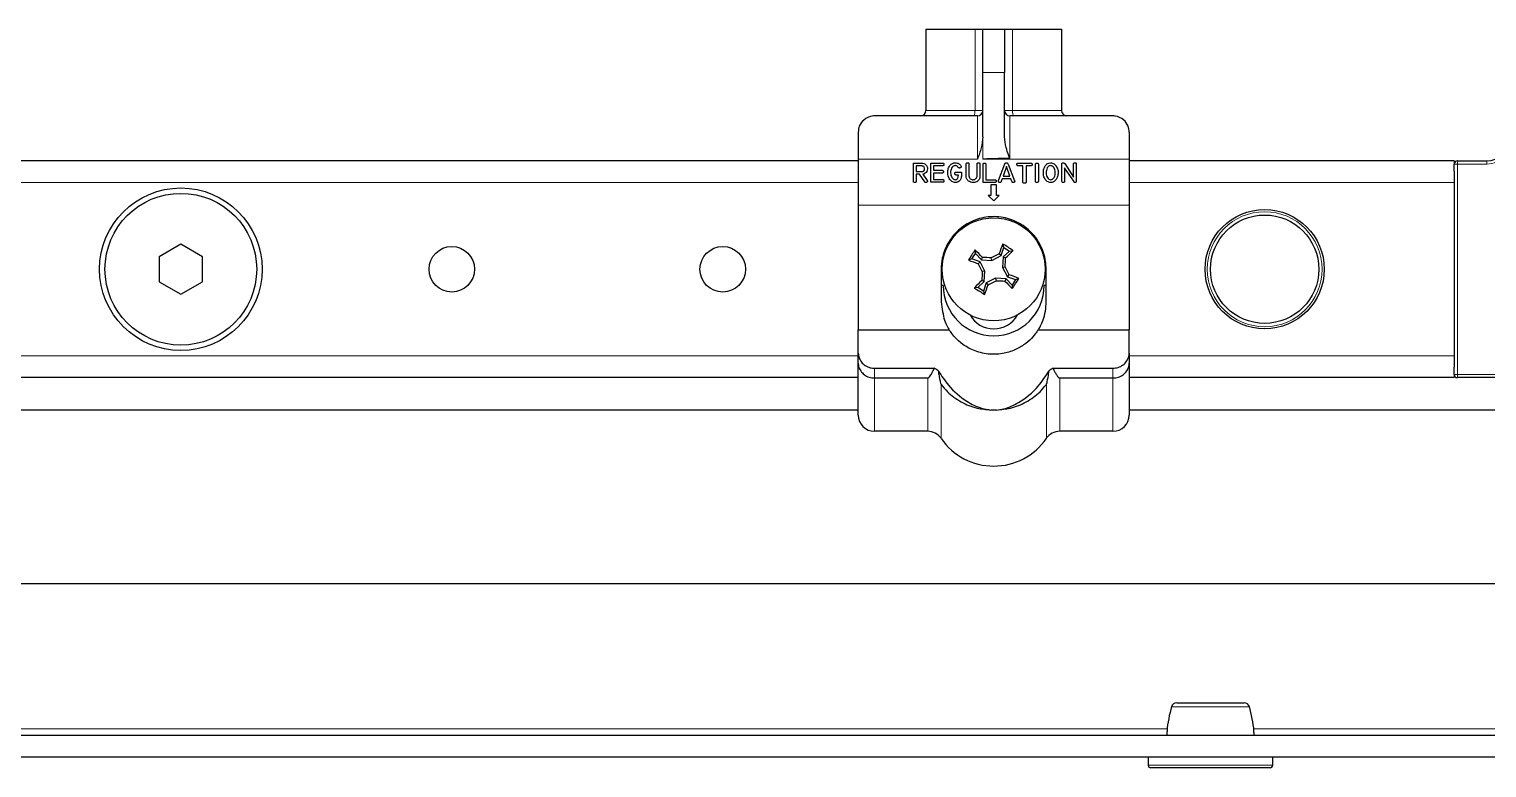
# Model space of a CAD drawing. Header units: millimetres. Extents: x -165 to 1228, y -811 to 1017.
# Drawn here: x 901.1 to 1035.6, y -689.4 to -621.2 of the extents above; entities that cross this region are included whole.
import ezdxf

# ---------------------------------------------------------------- set-up
doc = ezdxf.new("R2010")
doc.units = ezdxf.units.MM

msp = doc.modelspace()

# ---------------------------------------------------------------- linework, layer by layer
at = {"color": 7, "linetype": 'Continuous', "lineweight": 25}
for p, q in [((983.81, -621.21), (983.81, -628.71)), ((983.81, -621.21), (988.34, -621.21)), ((988.34, -621.21), (989.06, -621.21)), ((989.06, -621.21), (991.06, -621.21)), ((989.06, -625.21), (989.06, -621.21)), ((991.06, -621.21), (991.06, -625.21)), ((991.06, -621.21), (991.78, -621.21)), ((991.78, -621.21), (996.31, -621.21)), ((996.31, -621.21), (996.31, -628.71)), ((989.06, -631.15), (989.06, -625.21)), ((991.06, -631.15), (991.06, -625.21)), ((988.56, -629.21), (979.06, -629.21)), ((1001.06, -629.21), (991.56, -629.21)), ((977.56, -630.71), (977.56, -633.21)), ((1002.56, -630.71), (1002.56, -633.21)), ((977.56, -633.36), (797.56, -633.36)), ((977.56, -633.21), (977.56, -637.46)), ((1002.56, -633.21), (1002.56, -637.46)), ((1032.56, -633.36), (1002.56, -633.36)), ((1032.56, -633.36), (1032.56, -633.66)), ((1032.86, -633.36), (1035.56, -633.36)), ((982.65, -633.56), (983.41, -633.56)), ((982.65, -635.23), (982.65, -633.56)), ((983.41, -633.83), (982.92, -633.83)), ((982.92, -633.83), (982.92, -634.33)), ((982.92, -634.33), (983.51, -634.33)), ((983.21, -634.59), (982.92, -634.59)), ((982.92, -634.59), (982.92, -635.23)), ((983.7, -635.3), (983.21, -634.59)), ((983.51, -634.59), (983.92, -635.16)), ((984.26, -633.56), (985.32, -633.56)), ((984.26, -635.34), (984.26, -633.56)), ((985.32, -633.83), (984.52, -633.83)), ((984.52, -633.83), (984.52, -634.23)), ((984.52, -634.23), (985.27, -634.23)), ((985.27, -634.5), (984.52, -634.5)), ((984.52, -634.5), (984.52, -635.07)), ((986.8, -634.67), (986.59, -634.67)), ((986.6, -634.4), (987.09, -634.4)), ((987.09, -634.4), (987.09, -634.7)), ((987.52, -634.75), (987.52, -633.67)), ((987.78, -633.67), (987.78, -634.75)), ((988.53, -634.73), (988.53, -633.67)), ((988.79, -633.67), (988.79, -634.74)), ((989.08, -635.36), (989.08, -633.7)), ((989.34, -633.7), (989.34, -635.1)), ((990.5, -635.18), (991.08, -633.65)), ((991.24, -633.89), (990.93, -634.76)), ((990.93, -634.76), (991.56, -634.76)), ((991.56, -634.76), (991.24, -633.89)), ((991.4, -633.67), (991.99, -635.19)), ((992.33, -633.56), (993.45, -633.56)), ((992.75, -633.83), (992.33, -633.83)), ((992.75, -635.29), (992.75, -633.83)), ((993.45, -633.83), (993.06, -633.83)), ((993.06, -633.83), (993.06, -635.29)), ((993.92, -635.23), (993.92, -633.69)), ((994.18, -633.69), (994.18, -635.23)), ((996.34, -635.23), (996.34, -633.67)), ((997.44, -635.25), (996.6, -633.99)), ((996.6, -633.99), (996.6, -635.22)), ((996.61, -633.62), (997.42, -634.86)), ((997.42, -634.86), (997.42, -633.67)), ((997.68, -633.67), (997.68, -635.23)), ((1032.56, -634.31), (1032.56, -633.66)), ((1032.56, -634.31), (1032.56, -635.36)), ((985.32, -635.34), (984.26, -635.34)), ((984.52, -635.07), (985.32, -635.07)), ((990.14, -635.36), (989.08, -635.36)), ((989.34, -635.1), (990.14, -635.1)), ((990.31, -635.56), (989.81, -635.56)), ((989.81, -635.56), (989.81, -636.56)), ((990.31, -636.56), (990.31, -635.56)), ((990.84, -635.02), (990.75, -635.27)), ((991.65, -635.02), (990.84, -635.02)), ((991.74, -635.27), (991.65, -635.02)), ((1032.56, -635.36), (1032.56, -651.36)), ((977.56, -637.46), (977.56, -648.96)), ((989.56, -636.56), (990.06, -637.06)), ((989.81, -636.56), (989.56, -636.56)), ((990.06, -637.06), (990.56, -636.56)), ((990.56, -636.56), (990.31, -636.56)), ((1002.56, -637.46), (1002.56, -648.96)), ((915.06, -641.05), (913.06, -642.21)), ((917.06, -642.21), (915.06, -641.05)), ((990.75, -642.1), (991.01, -641.34)), ((991.01, -641.34), (990.91, -641.04)), ((991.01, -641.34), (991.52, -641.68)), ((913.06, -642.21), (913.06, -644.52)), ((917.06, -644.52), (917.06, -642.21)), ((988.05, -642.41), (987.74, -642.51)), ((988.05, -642.41), (988.38, -641.9)), ((988.8, -642.67), (988.05, -642.41)), ((988.38, -641.9), (988.35, -641.58)), ((988.38, -641.9), (988.92, -642.49)), ((988.8, -642.67), (988.64, -642.85)), ((989.24, -643.53), (988.8, -642.67)), ((988.92, -642.49), (989.02, -642.26)), ((988.92, -642.49), (989.89, -642.54)), ((989.89, -642.54), (989.84, -642.3)), ((989.89, -642.54), (990.75, -642.1)), ((990.75, -642.1), (990.57, -641.94)), ((990.93, -642.22), (990.88, -643.19)), ((991.52, -641.68), (990.93, -642.22)), ((990.93, -642.22), (991.16, -642.32)), ((991.52, -641.68), (991.84, -641.65)), ((985.21, -643.36), (985.21, -646.36)), ((989.24, -643.53), (989, -643.58)), ((989.19, -644.5), (989.24, -643.53)), ((990.23, -644.18), (989.37, -644.62)), ((990.23, -644.18), (990.28, -644.42)), ((991.2, -644.23), (990.23, -644.18)), ((990.88, -643.19), (991.12, -643.14)), ((990.88, -643.19), (991.32, -644.05)), ((991.2, -644.23), (991.1, -644.46)), ((991.75, -644.82), (991.2, -644.23)), ((991.32, -644.05), (991.48, -643.87)), ((991.32, -644.05), (992.08, -644.31)), ((992.08, -644.31), (992.38, -644.21)), ((994.91, -646.36), (994.91, -643.36)), ((913.06, -644.52), (915.06, -645.67)), ((915.06, -645.67), (917.06, -644.52)), ((985.41, -644.86), (985.21, -644.86)), ((988.6, -645.05), (988.28, -645.07)), ((988.6, -645.05), (989.19, -644.5)), ((989.11, -645.38), (988.6, -645.05)), ((989.19, -644.5), (988.97, -644.4)), ((989.37, -644.62), (989.11, -645.38)), ((989.11, -645.38), (989.22, -645.68)), ((989.37, -644.62), (989.55, -644.78)), ((992.08, -644.31), (991.75, -644.82)), ((991.75, -644.82), (991.77, -645.14)), ((994.91, -644.86), (994.71, -644.86)), ((977.56, -651.11), (977.56, -648.96)), ((977.56, -648.96), (985.97, -648.96)), ((994.15, -648.96), (1002.56, -648.96)), ((1002.56, -651.11), (1002.56, -648.96)), ((977.56, -652.02), (977.56, -651.11)), ((977.56, -656.81), (977.56, -652.02)), ((1002.56, -651.11), (1002.56, -652.02)), ((1002.56, -652.02), (1002.56, -656.81)), ((1032.56, -651.36), (1032.56, -652.41)), ((977.56, -653.36), (797.56, -653.36)), ((979.06, -652.5), (984.58, -652.5)), ((979.06, -653.39), (983.97, -653.39)), ((995.54, -652.5), (1001.06, -652.5)), ((996.15, -653.39), (1001.06, -653.39)), ((1032.56, -653.36), (1002.56, -653.36)), ((1032.56, -653.06), (1032.56, -652.41)), ((1032.56, -653.06), (1032.56, -653.36)), ((1057.26, -653.36), (1032.86, -653.36)), ((977.56, -656.36), (771.06, -656.36)), ((1059.06, -656.36), (1002.56, -656.36)), ((983.97, -658.31), (979.06, -658.31)), ((1001.06, -658.31), (996.15, -658.31)), ((771.06, -672.36), (1059.06, -672.36)), ((720.36, -686.36), (1109.76, -686.36)), ((720.36, -688.36), (1109.76, -688.36)), ((1004.31, -688.36), (1004.31, -689.11)), ((1015.81, -689.11), (1015.81, -688.36)), ((1015.56, -689.36), (1004.56, -689.36))]:
    msp.add_line(p, q, dxfattribs=at)
at = {"color": 8, "linetype": 'Continuous', "lineweight": 18}
for p, q in [((988.34, -628.71), (988.34, -621.21)), ((991.78, -621.21), (991.78, -628.71)), ((991.06, -625.21), (989.06, -625.21)), ((983.81, -628.71), (988.34, -628.71)), ((988.34, -628.71), (989.06, -628.71)), ((988.56, -633.21), (988.56, -629.21)), ((991.06, -628.71), (991.78, -628.71)), ((991.56, -629.21), (991.56, -633.14)), ((991.78, -628.71), (996.31, -628.71)), ((989.06, -633.21), (989.06, -631.15)), ((988.56, -633.21), (977.56, -633.21)), ((1002.56, -633.21), (989.06, -633.21)), ((1032.86, -633.66), (1032.86, -633.36)), ((1035.56, -633.36), (1035.56, -633.66)), ((1032.56, -633.66), (1032.86, -633.66)), ((1035.56, -633.66), (1032.86, -633.66)), ((1032.86, -633.66), (1032.86, -653.06)), ((977.56, -635.36), (797.56, -635.36)), ((1032.56, -635.36), (1002.56, -635.36)), ((1002.56, -637.46), (977.56, -637.46)), ((977.56, -651.36), (797.56, -651.36)), ((1032.56, -651.36), (1002.56, -651.36)), ((979.06, -652.5), (979.06, -653.39)), ((979.06, -653.39), (979.06, -658.31)), ((983.97, -658.31), (983.97, -653.39)), ((996.15, -653.39), (996.15, -658.31)), ((1001.06, -653.39), (1001.06, -652.5)), ((1001.06, -658.31), (1001.06, -653.39)), ((1032.56, -653.06), (1032.86, -653.06)), ((1032.86, -653.06), (1057.26, -653.06)), ((1032.86, -653.36), (1032.86, -653.06)), ((985.21, -653.99), (985.21, -658.96)), ((994.92, -658.96), (994.92, -653.99)), ((1006.09, -685.76), (824.03, -685.76)), ((1109.46, -685.76), (1014.03, -685.76)), ((1004.31, -689.11), (1015.81, -689.11))]:
    msp.add_line(p, q, dxfattribs=at)
at = {"color": 8, "linetype": 'Continuous', "lineweight": 18, "flags": 128}
for points in [[(988.34, -628.71), (988.33, -628.81), (988.33, -628.9), (988.31, -628.99), (988.3, -629.06), (988.28, -629.13), (988.25, -629.17), (988.23, -629.2), (988.2, -629.21)], [(991.92, -629.21), (991.9, -629.2), (991.87, -629.17), (991.85, -629.13), (991.83, -629.06), (991.81, -628.99), (991.8, -628.9), (991.79, -628.81), (991.78, -628.71)]]:
    msp.add_lwpolyline(points, dxfattribs=at)
at = {"color": 7, "linetype": 'Continuous', "lineweight": 25}
for centre, radius in [((915.06, -643.36), 7.5), ((915.06, -643.36), 7), ((990.06, -643.36), 4.75), ((1015.06, -643.36), 5.5), ((1015.06, -643.36), 5), ((940.06, -643.36), 2.1), ((965.06, -643.36), 2.1)]:
    msp.add_circle(centre, radius, dxfattribs=at)
at = {"color": 8, "linetype": 'Continuous', "lineweight": 18}
msp.add_circle((1015.06, -643.36), 5.3, dxfattribs=at)
at = {"color": 7, "linetype": 'Continuous', "lineweight": 25}
for centre, radius, start, end in [((983.31, -628.71), 0.5, 270, 0), ((988.56, -628.71), 0.5, 270, 0), ((991.56, -628.71), 0.5, 180, 270), ((996.81, -628.71), 0.5, 180, 270), ((1035.56, -631.36), 2, 270, 0), ((1032.86, -633.66), 0.3, 90, 180), ((1055.37, -665.77), 69.05, 159.0058, 159.8057), ((950.51, -704.08), 74.88, 56.4919, 57.3486), ((1050.78, -682.91), 74.88, 146.4919, 147.3486), ((1012.47, -578.05), 69.05, 249.0058, 249.8057), ((939.38, -690.26), 69.05, 44.0348, 44.8347), ((1056.54, -609.6), 75.61, 206.0937, 206.7115), ((986.05, -717.82), 75.61, 87.129, 87.7468), ((1023.82, -709.84), 75.61, 116.0937, 116.7115), ((915.6, -639.35), 75.61, 357.129, 357.7468), ((943.16, -592.68), 69.05, 314.0348, 314.8347), ((1064.52, -647.37), 75.61, 177.129, 177.7468), ((923.58, -677.12), 75.61, 26.0937, 26.7115), ((967.65, -708.67), 69.05, 69.0058, 69.8057), ((929.34, -603.81), 74.88, 326.4919, 327.3486), ((990.06, -644.86), 4.65, 180, 0), ((1036.96, -694.04), 69.05, 134.0348, 134.8347), ((1029.61, -582.64), 74.88, 236.4919, 237.3486), ((924.75, -620.95), 69.05, 339.0058, 339.8057), ((956.3, -576.88), 75.61, 296.0937, 296.7115), ((994.07, -568.9), 75.61, 267.129, 267.7468), ((1040.74, -596.46), 69.05, 224.0348, 224.8347), ((990.06, -646.36), 2.5, 209.1764, 330.8236), ((1032.86, -653.06), 0.3, 180, 270), ((979.06, -656.81), 1.5, 180, 270), ((1001.06, -656.81), 1.5, 270, 0), ((983.97, -659.81), 1.5, 34.5604, 90), ((990.06, -655.62), 5.9, 214.5604, 325.4396), ((996.15, -659.81), 1.5, 90, 145.4396), ((1006.95, -683.86), 0.5, 89.9982, 165.4001), ((1013.17, -683.86), 0.5, 15.316, 90.0228), ((1004.56, -689.11), 0.25, 180, 270), ((1015.56, -689.11), 0.25, 270, 0)]:
    msp.add_arc(centre, radius, start, end, dxfattribs=at)
at = {"color": 8, "linetype": 'Continuous', "lineweight": 18}
msp.add_arc((1035.56, -631.36), 2.3, 270, 0, dxfattribs=at)
at = {"color": 7, "linetype": 'Continuous', "lineweight": 25}
msp.add_ellipse((16418.24, -633.21), major_axis=(15429.18, 0), ratio=0.000259, start_param=3.123591, end_param=3.141593, dxfattribs=at)
for points, knots in [([(979.06, -629.21), (979.06, -629.21), (978.99, -629.21), (978.64, -629.24), (978.11, -629.47), (977.64, -630.05), (977.58, -630.52), (977.56, -630.71)], [0, 0, 0, 0, 0.003231, 0.101221, 0.514725, 0.80586, 1, 1, 1, 1]), ([(1002.56, -630.71), (1002.54, -630.52), (1002.48, -630.05), (1002.01, -629.47), (1001.48, -629.24), (1001.13, -629.21), (1001.06, -629.21), (1001.06, -629.21)], [0, 0, 0, 0, 0.19414, 0.485275, 0.898779, 0.996769, 1, 1, 1, 1]), ([(989.06, -631.15), (989.02, -631.49), (988.94, -632.19), (988.69, -632.86), (988.56, -633.21), (988.56, -633.21)], [0, 0, 0, 0, 0.475461, 0.994056, 1, 1, 1, 1]), ([(991.56, -633.14), (991.56, -633.14), (991.56, -633.14), (991.55, -633.13), (991.54, -633.12), (991.5, -633.03), (991.38, -632.7), (991.16, -632.07), (991.1, -631.47), (991.06, -631.15)], [0, 0, 0, 0, 0.00167, 0.003889, 0.009531, 0.034361, 0.132751, 0.526214, 1, 1, 1, 1]), ([(983.41, -633.56), (983.49, -633.57), (983.62, -633.58), (983.73, -633.66), (983.78, -633.7)], [0, 0, 0, 0, 0.559747, 1, 1, 1, 1]), ([(983.6, -633.89), (983.57, -633.87), (983.51, -633.83), (983.44, -633.83), (983.41, -633.83)], [0, 0, 0, 0, 0.559136, 1, 1, 1, 1]), ([(983.51, -634.33), (983.53, -634.33), (983.57, -634.32), (983.6, -634.29), (983.61, -634.28)], [0, 0, 0, 0, 0.558174, 1, 1, 1, 1]), ([(983.75, -634.5), (983.71, -634.53), (983.64, -634.58), (983.55, -634.59), (983.51, -634.59)], [0, 0, 0, 0, 0.56031, 1, 1, 1, 1]), ([(983.68, -634.09), (983.68, -634.05), (983.67, -633.97), (983.63, -633.92), (983.6, -633.89)], [0, 0, 0, 0, 0.559692, 1, 1, 1, 1]), ([(983.61, -634.28), (983.62, -634.27), (983.65, -634.24), (983.68, -634.17), (983.68, -634.12), (983.68, -634.09)], [0, 0, 0, 0, 0.279917, 0.56006, 1, 1, 1, 1]), ([(983.95, -634.09), (983.94, -634.18), (983.92, -634.34), (983.8, -634.45), (983.75, -634.5)], [0, 0, 0, 0, 0.5594568, 1, 1, 1, 1]), ([(983.78, -633.7), (983.84, -633.76), (983.93, -633.88), (983.94, -634.02), (983.95, -634.09)], [0, 0, 0, 0, 0.558947, 1, 1, 1, 1]), ([(985.27, -634.23), (985.29, -634.23), (985.34, -634.24), (985.39, -634.26), (985.42, -634.31), (985.42, -634.35), (985.42, -634.37)], [0, 0, 0, 0, 0.280945, 0.559897, 0.779525, 1, 1, 1, 1]), ([(985.42, -634.37), (985.42, -634.39), (985.42, -634.43), (985.36, -634.49), (985.31, -634.5), (985.27, -634.5)], [0, 0, 0, 0, 0.281099, 0.559768, 1, 1, 1, 1]), ([(985.32, -633.56), (985.34, -633.56), (985.39, -633.57), (985.44, -633.59), (985.47, -633.64), (985.47, -633.68), (985.48, -633.69)], [0, 0, 0, 0, 0.2808719, 0.5597012, 0.7793822, 1, 1, 1, 1]), ([(985.48, -633.69), (985.47, -633.72), (985.47, -633.76), (985.41, -633.82), (985.36, -633.82), (985.32, -633.83)], [0, 0, 0, 0, 0.2810527, 0.5596626, 1, 1, 1, 1]), ([(985.82, -634.46), (985.82, -634.33), (985.84, -634.09), (985.96, -633.88), (986.02, -633.79)], [0, 0, 0, 0, 0.56034, 1, 1, 1, 1]), ([(986.01, -635.07), (985.95, -634.96), (985.84, -634.78), (985.82, -634.56), (985.82, -634.46)], [0, 0, 0, 0, 0.559347, 1, 1, 1, 1]), ([(986.02, -633.79), (986.09, -633.71), (986.23, -633.57), (986.42, -633.55), (986.51, -633.54)], [0, 0, 0, 0, 0.559217, 1, 1, 1, 1]), ([(986.5, -633.8), (986.46, -633.81), (986.39, -633.81), (986.26, -633.89), (986.11, -634.1), (986.09, -634.32), (986.08, -634.46)], [0, 0, 0, 0, 0.1253317, 0.2506948, 0.5007376, 1, 1, 1, 1]), ([(986.08, -634.46), (986.09, -634.55), (986.1, -634.7), (986.17, -634.83), (986.2, -634.89)], [0, 0, 0, 0, 0.55998, 1, 1, 1, 1]), ([(986.47, -634.53), (986.47, -634.51), (986.47, -634.47), (986.5, -634.42), (986.55, -634.4), (986.58, -634.4), (986.6, -634.4)], [0, 0, 0, 0, 0.280637, 0.55889, 0.779144, 1, 1, 1, 1]), ([(986.59, -634.67), (986.57, -634.66), (986.53, -634.66), (986.49, -634.63), (986.47, -634.58), (986.47, -634.55), (986.47, -634.53)], [0, 0, 0, 0, 0.280664, 0.558735, 0.779002, 1, 1, 1, 1]), ([(986.69, -633.85), (986.65, -633.83), (986.59, -633.8), (986.53, -633.8), (986.5, -633.8)], [0, 0, 0, 0, 0.5586335, 1, 1, 1, 1]), ([(986.51, -633.54), (986.57, -633.54), (986.7, -633.54), (986.81, -633.6), (986.85, -633.63)], [0, 0, 0, 0, 0.5605138, 1, 1, 1, 1]), ([(986.79, -633.96), (986.77, -633.94), (986.74, -633.9), (986.7, -633.86), (986.69, -633.85)], [0, 0, 0, 0, 0.560467, 1, 1, 1, 1]), ([(986.76, -634.93), (986.78, -634.88), (986.8, -634.79), (986.8, -634.7), (986.8, -634.67)], [0, 0, 0, 0, 0.559597, 1, 1, 1, 1]), ([(986.9, -634.03), (986.87, -634.02), (986.83, -634.01), (986.8, -633.98), (986.79, -633.96)], [0, 0, 0, 0, 0.558039, 1, 1, 1, 1]), ([(986.85, -633.63), (986.89, -633.66), (986.96, -633.71), (987, -633.79), (987.02, -633.82)], [0, 0, 0, 0, 0.559542, 1, 1, 1, 1]), ([(987.09, -634.7), (987.08, -634.81), (987.07, -635.02), (986.94, -635.17), (986.88, -635.24)], [0, 0, 0, 0, 0.560493, 1, 1, 1, 1]), ([(987.05, -633.9), (987.05, -633.92), (987.04, -633.96), (987, -634), (986.95, -634.02), (986.92, -634.02), (986.9, -634.03)], [0, 0, 0, 0, 0.277709, 0.558209, 0.77892, 1, 1, 1, 1]), ([(987.02, -633.82), (987.03, -633.83), (987.05, -633.86), (987.05, -633.89), (987.05, -633.9)], [0, 0, 0, 0, 0.560691, 1, 1, 1, 1]), ([(987.52, -633.67), (987.52, -633.65), (987.52, -633.62), (987.55, -633.57), (987.59, -633.54), (987.62, -633.54), (987.64, -633.54)], [0, 0, 0, 0, 0.280849, 0.55949, 0.779158, 1, 1, 1, 1]), ([(987.74, -635.22), (987.66, -635.15), (987.54, -635.02), (987.53, -634.83), (987.52, -634.75)], [0, 0, 0, 0, 0.558332, 1, 1, 1, 1]), ([(987.64, -633.54), (987.66, -633.54), (987.7, -633.54), (987.76, -633.57), (987.78, -633.62), (987.78, -633.66), (987.78, -633.67)], [0, 0, 0, 0, 0.28091, 0.559174, 0.779166, 1, 1, 1, 1]), ([(987.78, -634.75), (987.79, -634.81), (987.8, -634.91), (987.87, -634.99), (987.9, -635.02)], [0, 0, 0, 0, 0.560313, 1, 1, 1, 1]), ([(988.16, -635.1), (988.21, -635.09), (988.32, -635.08), (988.46, -634.99), (988.52, -634.86), (988.52, -634.78), (988.53, -634.73)], [0, 0, 0, 0, 0.280935, 0.559487, 0.779245, 1, 1, 1, 1]), ([(988.79, -634.74), (988.78, -634.83), (988.77, -635.01), (988.61, -635.23), (988.39, -635.33), (988.25, -635.35), (988.18, -635.36)], [0, 0, 0, 0, 0.280416, 0.558636, 0.778958, 1, 1, 1, 1]), ([(988.53, -633.67), (988.53, -633.65), (988.53, -633.61), (988.56, -633.56), (988.6, -633.54), (988.63, -633.54), (988.65, -633.54)], [0, 0, 0, 0, 0.2809, 0.559498, 0.779148, 1, 1, 1, 1]), ([(988.65, -633.54), (988.67, -633.54), (988.71, -633.54), (988.76, -633.57), (988.79, -633.62), (988.79, -633.66), (988.79, -633.67)], [0, 0, 0, 0, 0.2808885, 0.5590229, 0.7791551, 1, 1, 1, 1]), ([(989.08, -633.7), (989.08, -633.68), (989.08, -633.64), (989.11, -633.59), (989.15, -633.56), (989.18, -633.56), (989.2, -633.56)], [0, 0, 0, 0, 0.280912, 0.559405, 0.779108, 1, 1, 1, 1]), ([(989.2, -633.56), (989.22, -633.56), (989.26, -633.57), (989.31, -633.6), (989.34, -633.65), (989.34, -633.68), (989.34, -633.7)], [0, 0, 0, 0, 0.2808126, 0.5590988, 0.7791702, 1, 1, 1, 1]), ([(991.08, -633.65), (991.08, -633.63), (991.1, -633.6), (991.14, -633.55), (991.19, -633.54), (991.22, -633.54)], [0, 0, 0, 0, 0.281465, 0.561772, 1, 1, 1, 1]), ([(991.22, -633.54), (991.24, -633.54), (991.29, -633.54), (991.36, -633.58), (991.38, -633.64), (991.4, -633.67)], [0, 0, 0, 0, 0.281226, 0.561522, 1, 1, 1, 1]), ([(992.19, -633.69), (992.2, -633.67), (992.2, -633.63), (992.23, -633.58), (992.28, -633.56), (992.31, -633.56), (992.33, -633.56)], [0, 0, 0, 0, 0.2807125, 0.5587014, 0.7790455, 1, 1, 1, 1]), ([(992.33, -633.83), (992.31, -633.83), (992.27, -633.82), (992.22, -633.79), (992.2, -633.74), (992.19, -633.71), (992.19, -633.69)], [0, 0, 0, 0, 0.28076, 0.558821, 0.778915, 1, 1, 1, 1]), ([(993.45, -633.56), (993.47, -633.56), (993.51, -633.57), (993.57, -633.59), (993.6, -633.64), (993.61, -633.68), (993.61, -633.69)], [0, 0, 0, 0, 0.280951, 0.559967, 0.779431, 1, 1, 1, 1]), ([(993.61, -633.69), (993.61, -633.72), (993.6, -633.76), (993.54, -633.82), (993.49, -633.82), (993.45, -633.83)], [0, 0, 0, 0, 0.281019, 0.559679, 1, 1, 1, 1]), ([(993.92, -633.69), (993.92, -633.67), (993.92, -633.64), (993.95, -633.59), (994, -633.56), (994.03, -633.56), (994.04, -633.56)], [0, 0, 0, 0, 0.280828, 0.559417, 0.779393, 1, 1, 1, 1]), ([(994.04, -633.56), (994.06, -633.56), (994.1, -633.57), (994.16, -633.6), (994.18, -633.64), (994.18, -633.68), (994.18, -633.69)], [0, 0, 0, 0, 0.280765, 0.559178, 0.779175, 1, 1, 1, 1]), ([(994.64, -634.46), (994.65, -634.33), (994.66, -634.11), (994.76, -633.92), (994.81, -633.83)], [0, 0, 0, 0, 0.559914, 1, 1, 1, 1]), ([(994.82, -635.08), (994.76, -634.97), (994.65, -634.78), (994.64, -634.56), (994.64, -634.46)], [0, 0, 0, 0, 0.559149, 1, 1, 1, 1]), ([(994.81, -633.83), (994.88, -633.74), (995, -633.58), (995.2, -633.55), (995.29, -633.54)], [0, 0, 0, 0, 0.560137, 1, 1, 1, 1]), ([(995, -634.01), (994.97, -634.09), (994.91, -634.23), (994.9, -634.39), (994.9, -634.46)], [0, 0, 0, 0, 0.559075, 1, 1, 1, 1]), ([(994.9, -634.46), (994.91, -634.55), (994.91, -634.7), (994.98, -634.84), (995.01, -634.9)], [0, 0, 0, 0, 0.560273, 1, 1, 1, 1]), ([(995.29, -633.8), (995.25, -633.81), (995.18, -633.81), (995.08, -633.88), (995.03, -633.96), (995, -634.01)], [0, 0, 0, 0, 0.279832, 0.559843, 1, 1, 1, 1]), ([(995.29, -633.54), (995.35, -633.54), (995.47, -633.55), (995.66, -633.64), (995.76, -633.76), (995.82, -633.83)], [0, 0, 0, 0, 0.280496, 0.560765, 1, 1, 1, 1]), ([(995.63, -634.01), (995.58, -633.94), (995.49, -633.83), (995.35, -633.81), (995.29, -633.8)], [0, 0, 0, 0, 0.5595959, 1, 1, 1, 1]), ([(995.74, -634.46), (995.74, -634.37), (995.73, -634.21), (995.66, -634.07), (995.63, -634.01)], [0, 0, 0, 0, 0.560046, 1, 1, 1, 1]), ([(995.64, -634.9), (995.67, -634.82), (995.74, -634.68), (995.74, -634.53), (995.74, -634.46)], [0, 0, 0, 0, 0.559133, 1, 1, 1, 1]), ([(995.82, -633.83), (995.88, -633.94), (995.99, -634.14), (996, -634.36), (996.01, -634.46)], [0, 0, 0, 0, 0.559312, 1, 1, 1, 1]), ([(996.01, -634.46), (996, -634.58), (995.98, -634.8), (995.88, -634.99), (995.83, -635.08)], [0, 0, 0, 0, 0.559865, 1, 1, 1, 1]), ([(996.34, -633.67), (996.34, -633.65), (996.34, -633.61), (996.37, -633.56), (996.42, -633.54), (996.44, -633.54), (996.46, -633.54)], [0, 0, 0, 0, 0.280941, 0.559114, 0.779089, 1, 1, 1, 1]), ([(996.46, -633.54), (996.48, -633.54), (996.51, -633.54), (996.57, -633.57), (996.6, -633.6), (996.61, -633.62)], [0, 0, 0, 0, 0.280638, 0.560877, 1, 1, 1, 1]), ([(997.42, -633.67), (997.42, -633.65), (997.42, -633.62), (997.45, -633.57), (997.49, -633.54), (997.52, -633.54), (997.54, -633.54)], [0, 0, 0, 0, 0.280888, 0.559482, 0.77927, 1, 1, 1, 1]), ([(997.54, -633.54), (997.56, -633.54), (997.6, -633.54), (997.66, -633.57), (997.68, -633.62), (997.68, -633.66), (997.68, -633.67)], [0, 0, 0, 0, 0.280836, 0.55925, 0.779182, 1, 1, 1, 1]), ([(982.77, -635.36), (982.75, -635.36), (982.72, -635.36), (982.67, -635.32), (982.66, -635.27), (982.65, -635.24), (982.65, -635.23)], [0, 0, 0, 0, 0.280437, 0.558281, 0.778899, 1, 1, 1, 1]), ([(982.92, -635.23), (982.92, -635.25), (982.91, -635.29), (982.88, -635.34), (982.82, -635.36), (982.79, -635.36), (982.77, -635.36)], [0, 0, 0, 0, 0.2804979, 0.5583245, 0.7788676, 1, 1, 1, 1]), ([(983.8, -635.36), (983.79, -635.36), (983.76, -635.36), (983.73, -635.34), (983.71, -635.32), (983.7, -635.3)], [0, 0, 0, 0, 0.28022, 0.561305, 1, 1, 1, 1]), ([(983.95, -635.23), (983.94, -635.25), (983.94, -635.29), (983.89, -635.33), (983.85, -635.36), (983.81, -635.36), (983.8, -635.36)], [0, 0, 0, 0, 0.278138, 0.558544, 0.779161, 1, 1, 1, 1]), ([(983.92, -635.16), (983.93, -635.17), (983.94, -635.19), (983.95, -635.22), (983.95, -635.23)], [0, 0, 0, 0, 0.561079, 1, 1, 1, 1]), ([(985.32, -635.07), (985.34, -635.07), (985.39, -635.08), (985.44, -635.1), (985.47, -635.15), (985.47, -635.19), (985.48, -635.2)], [0, 0, 0, 0, 0.280912, 0.559714, 0.779499, 1, 1, 1, 1]), ([(985.48, -635.2), (985.47, -635.23), (985.47, -635.27), (985.41, -635.33), (985.36, -635.33), (985.32, -635.34)], [0, 0, 0, 0, 0.281214, 0.559901, 1, 1, 1, 1]), ([(986.54, -635.36), (986.48, -635.36), (986.36, -635.35), (986.17, -635.26), (986.07, -635.14), (986.01, -635.07)], [0, 0, 0, 0, 0.280314, 0.560507, 1, 1, 1, 1]), ([(986.2, -634.89), (986.25, -634.95), (986.33, -635.06), (986.47, -635.09), (986.53, -635.1)], [0, 0, 0, 0, 0.5608576, 1, 1, 1, 1]), ([(986.53, -635.1), (986.56, -635.09), (986.61, -635.09), (986.71, -635.04), (986.74, -634.97), (986.76, -634.93)], [0, 0, 0, 0, 0.281265, 0.561609, 1, 1, 1, 1]), ([(986.88, -635.24), (986.82, -635.28), (986.72, -635.35), (986.59, -635.36), (986.54, -635.36)], [0, 0, 0, 0, 0.5589984, 1, 1, 1, 1]), ([(988.18, -635.36), (988.09, -635.36), (987.93, -635.35), (987.79, -635.26), (987.74, -635.22)], [0, 0, 0, 0, 0.5592502, 1, 1, 1, 1]), ([(987.9, -635.02), (987.95, -635.05), (988.02, -635.1), (988.12, -635.1), (988.16, -635.1)], [0, 0, 0, 0, 0.559441, 1, 1, 1, 1]), ([(990.14, -635.1), (990.16, -635.1), (990.2, -635.1), (990.26, -635.13), (990.29, -635.18), (990.29, -635.21), (990.29, -635.23)], [0, 0, 0, 0, 0.280855, 0.559718, 0.779518, 1, 1, 1, 1]), ([(990.29, -635.23), (990.29, -635.25), (990.29, -635.29), (990.23, -635.35), (990.18, -635.36), (990.14, -635.36)], [0, 0, 0, 0, 0.2812663, 0.5600784, 1, 1, 1, 1]), ([(990.49, -635.24), (990.49, -635.23), (990.49, -635.21), (990.5, -635.19), (990.5, -635.18)], [0, 0, 0, 0, 0.559504, 1, 1, 1, 1]), ([(990.62, -635.36), (990.6, -635.36), (990.56, -635.35), (990.52, -635.32), (990.5, -635.28), (990.49, -635.25), (990.49, -635.24)], [0, 0, 0, 0, 0.279579, 0.559194, 0.779582, 1, 1, 1, 1]), ([(990.75, -635.27), (990.74, -635.29), (990.73, -635.32), (990.68, -635.35), (990.64, -635.36), (990.62, -635.36)], [0, 0, 0, 0, 0.2807697, 0.5608069, 1, 1, 1, 1]), ([(991.86, -635.36), (991.84, -635.36), (991.81, -635.36), (991.77, -635.32), (991.75, -635.29), (991.74, -635.27)], [0, 0, 0, 0, 0.280695, 0.560335, 1, 1, 1, 1]), ([(992, -635.24), (992, -635.26), (991.99, -635.3), (991.95, -635.33), (991.9, -635.36), (991.87, -635.36), (991.86, -635.36)], [0, 0, 0, 0, 0.278517, 0.558613, 0.779333, 1, 1, 1, 1]), ([(991.99, -635.19), (991.99, -635.19), (992, -635.21), (992, -635.23), (992, -635.24)], [0, 0, 0, 0, 0.5600811, 1, 1, 1, 1]), ([(992.89, -635.43), (992.87, -635.43), (992.83, -635.43), (992.77, -635.4), (992.75, -635.34), (992.75, -635.31), (992.75, -635.29)], [0, 0, 0, 0, 0.280822, 0.559059, 0.779094, 1, 1, 1, 1]), ([(993.06, -635.29), (993.06, -635.32), (993.05, -635.36), (992.99, -635.43), (992.93, -635.43), (992.89, -635.43)], [0, 0, 0, 0, 0.280801, 0.559621, 1, 1, 1, 1]), ([(994.04, -635.36), (994.02, -635.36), (993.98, -635.36), (993.94, -635.32), (993.92, -635.27), (993.92, -635.24), (993.92, -635.23)], [0, 0, 0, 0, 0.2804367, 0.5582807, 0.7788987, 1, 1, 1, 1]), ([(994.18, -635.23), (994.18, -635.25), (994.18, -635.29), (994.14, -635.34), (994.09, -635.36), (994.06, -635.36), (994.04, -635.36)], [0, 0, 0, 0, 0.280518, 0.5583, 0.778735, 1, 1, 1, 1]), ([(995.32, -635.36), (995.26, -635.36), (995.15, -635.35), (994.97, -635.26), (994.88, -635.15), (994.82, -635.08)], [0, 0, 0, 0, 0.280367, 0.560574, 1, 1, 1, 1]), ([(995.01, -634.9), (995.05, -634.96), (995.13, -635.07), (995.26, -635.09), (995.32, -635.1)], [0, 0, 0, 0, 0.560567, 1, 1, 1, 1]), ([(995.32, -635.1), (995.35, -635.09), (995.43, -635.09), (995.55, -635.03), (995.6, -634.95), (995.64, -634.9)], [0, 0, 0, 0, 0.2804348, 0.5606046, 1, 1, 1, 1]), ([(995.83, -635.08), (995.75, -635.17), (995.61, -635.33), (995.41, -635.35), (995.32, -635.36)], [0, 0, 0, 0, 0.559137, 1, 1, 1, 1]), ([(996.46, -635.36), (996.44, -635.36), (996.4, -635.36), (996.35, -635.31), (996.34, -635.26), (996.34, -635.23)], [0, 0, 0, 0, 0.281503, 0.560294, 1, 1, 1, 1]), ([(996.6, -635.22), (996.6, -635.24), (996.6, -635.29), (996.56, -635.34), (996.51, -635.36), (996.48, -635.36), (996.46, -635.36)], [0, 0, 0, 0, 0.2805689, 0.5584768, 0.7788696, 1, 1, 1, 1]), ([(997.56, -635.36), (997.55, -635.36), (997.51, -635.35), (997.47, -635.31), (997.45, -635.27), (997.44, -635.25)], [0, 0, 0, 0, 0.278585, 0.558866, 1, 1, 1, 1]), ([(997.68, -635.23), (997.68, -635.25), (997.68, -635.29), (997.65, -635.33), (997.61, -635.36), (997.58, -635.36), (997.56, -635.36)], [0, 0, 0, 0, 0.280953, 0.559391, 0.779073, 1, 1, 1, 1]), ([(994.91, -643.36), (994.87, -642.86), (994.78, -641.85), (994, -640.38), (992.82, -639.27), (991.35, -638.59), (989.73, -638.43), (988.14, -638.81), (986.75, -639.69), (985.77, -640.94), (985.28, -642.23), (985.23, -643.02), (985.21, -643.36)], [0, 0, 0, 0, 0.108524, 0.217459, 0.318088, 0.417791, 0.519828, 0.622975, 0.725929, 0.827131, 0.926323, 1, 1, 1, 1]), ([(985.21, -646.36), (985.3, -646.98), (985.47, -648.26), (985.93, -648.9), (985.96, -648.95), (985.97, -648.96)], [0, 0, 0, 0, 0.417668, 0.852903, 1, 1, 1, 1]), ([(994.15, -648.96), (994.21, -648.88), (994.32, -648.72), (994.83, -647.64), (994.89, -646.66), (994.91, -646.36)], [0, 0, 0, 0, 0.378823, 0.812228, 1, 1, 1, 1]), ([(994.15, -648.96), (994.13, -649), (994.09, -649.06), (993.73, -649.57), (993.08, -650.2), (992.15, -650.79), (991, -651.17), (989.68, -651.26), (988.33, -650.96), (987.2, -650.34), (986.47, -649.65), (986.09, -649.15), (985.98, -648.97), (985.97, -648.96), (985.97, -648.96)], [0, 0, 0, 0, 0.088505, 0.177138, 0.262858, 0.344694, 0.430485, 0.525193, 0.625645, 0.723911, 0.812494, 0.894483, 0.978997, 1, 1, 1, 1]), ([(977.56, -651.11), (977.58, -651.25), (977.61, -651.53), (977.84, -651.94), (978.2, -652.26), (978.63, -652.46), (978.93, -652.49), (979.06, -652.5)], [0, 0, 0, 0, 0.205683, 0.411346, 0.618649, 0.832339, 1, 1, 1, 1]), ([(977.56, -652.02), (977.56, -652.03), (977.56, -652.13), (977.6, -652.39), (977.76, -652.76), (978.11, -653.11), (978.55, -653.35), (978.89, -653.38), (979.06, -653.39)], [0, 0, 0, 0, 0.017854, 0.141405, 0.356083, 0.570731, 0.785365, 1, 1, 1, 1]), ([(1001.06, -652.5), (1001.23, -652.48), (1001.56, -652.45), (1002.01, -652.2), (1002.35, -651.84), (1002.53, -651.45), (1002.55, -651.21), (1002.56, -651.11)], [0, 0, 0, 0, 0.2129, 0.425707, 0.640613, 0.853382, 1, 1, 1, 1]), ([(1001.06, -653.39), (1001.23, -653.38), (1001.57, -653.35), (1002.02, -653.11), (1002.36, -652.76), (1002.52, -652.39), (1002.56, -652.13), (1002.56, -652.03), (1002.56, -652.02)], [0, 0, 0, 0, 0.214635, 0.429269, 0.643917, 0.858595, 0.982146, 1, 1, 1, 1]), ([(983.97, -653.39), (983.98, -653.39), (983.99, -653.39), (984.02, -653.38), (984.09, -653.35), (984.22, -653.2), (984.39, -652.91), (984.51, -652.64), (984.58, -652.5)], [0, 0, 0, 0, 0.008383, 0.019125, 0.04457, 0.140638, 0.521171, 1, 1, 1, 1]), ([(984.95, -652.73), (984.93, -652.72), (984.82, -652.62), (984.69, -652.55), (984.58, -652.5)], [0, 0, 0, 0, 0.161974, 1, 1, 1, 1]), ([(984.95, -652.73), (984.97, -652.89), (985.01, -653.16), (985.08, -653.51), (985.12, -653.75), (985.18, -653.91), (985.21, -653.99)], [0, 0, 0, 0, 0.383006, 0.690448, 0.847653, 1, 1, 1, 1]), ([(984.95, -652.73), (985.24, -653.19), (985.96, -654.29), (987.35, -655.47), (988.71, -656.18), (989.51, -656.3), (989.8, -656.35)], [0, 0, 0, 0, 0.2553511, 0.6155159, 0.8621102, 1, 1, 1, 1]), ([(990.32, -656.35), (990.53, -656.32), (991.26, -656.22), (992.62, -655.58), (994.09, -654.39), (994.86, -653.22), (995.18, -652.73)], [0, 0, 0, 0, 0.101651, 0.345128, 0.729048, 1, 1, 1, 1]), ([(994.92, -653.99), (994.92, -653.99), (994.92, -653.98), (994.93, -653.97), (994.94, -653.94), (994.97, -653.84), (995.04, -653.52), (995.11, -653.15), (995.16, -652.82), (995.18, -652.73)], [0, 0, 0, 0, 0.003748, 0.008698, 0.018275, 0.054741, 0.199177, 0.774578, 1, 1, 1, 1]), ([(995.54, -652.5), (995.44, -652.55), (995.31, -652.62), (995.2, -652.71), (995.18, -652.73)], [0, 0, 0, 0, 0.789403, 1, 1, 1, 1]), ([(995.54, -652.5), (995.57, -652.56), (995.63, -652.7), (995.73, -652.89), (995.83, -653.07), (995.9, -653.18), (995.95, -653.26), (995.99, -653.31), (996.03, -653.34), (996.06, -653.36), (996.09, -653.38), (996.12, -653.39), (996.14, -653.39), (996.15, -653.39), (996.15, -653.39)], [0, 0, 0, 0, 0.193858, 0.459768, 0.637307, 0.756, 0.835565, 0.889145, 0.925488, 0.950425, 0.97632, 0.986721, 0.99531, 1, 1, 1, 1]), ([(985.21, -653.99), (985.39, -654.22), (985.91, -654.85), (987.02, -655.64), (988.41, -656.21), (989.37, -656.3), (989.8, -656.35)], [0, 0, 0, 0, 0.169618, 0.470039, 0.762685, 1, 1, 1, 1]), ([(990.32, -656.35), (990.75, -656.3), (991.71, -656.21), (993.1, -655.64), (994.21, -654.85), (994.73, -654.22), (994.92, -653.99)], [0, 0, 0, 0, 0.237351, 0.529954, 0.830331, 1, 1, 1, 1]), ([(990.32, -656.35), (990.22, -656.35), (990.05, -656.36), (989.87, -656.35), (989.8, -656.35)], [0, 0, 0, 0, 0.558993, 1, 1, 1, 1]), ([(1006.47, -683.71), (1006.28, -684.45), (1006.06, -685.31), (1006.04, -686.23), (1006.04, -686.36)], [0, 0, 0, 0, 0.85815, 1, 1, 1, 1]), ([(1006.95, -683.36), (1006.99, -683.36), (1007.07, -683.36), (1007.63, -683.36), (1008.44, -683.36), (1009.43, -683.36), (1010.49, -683.36), (1011.28, -683.36), (1011.67, -683.36), (1011.76, -683.36)], [0, 0, 0, 0, 0.158514, 0.317278, 0.475863, 0.634247, 0.792477, 0.950708, 1, 1, 1, 1]), ([(1011.76, -683.36), (1011.95, -683.36), (1012.42, -683.36), (1012.97, -683.36), (1013.1, -683.36), (1013.16, -683.36)], [0, 0, 0, 0, 0.256553, 0.627981, 1, 1, 1, 1]), ([(1014.08, -686.36), (1014.08, -686.23), (1014.06, -685.31), (1013.84, -684.45), (1013.65, -683.71)], [0, 0, 0, 0, 0.14185, 1, 1, 1, 1])]:
    msp.add_open_spline(points, degree=3, knots=knots, dxfattribs=at)
at = {"color": 8, "linetype": 'Continuous', "lineweight": 18}
for points, knots in [([(1012.03, -683.74), (1011.92, -683.74), (1011.47, -683.74), (1010.95, -683.74), (1010.16, -683.74), (1009.33, -683.74), (1008.19, -683.74), (1007.24, -683.74), (1006.66, -683.74), (1006.41, -683.74), (1006.47, -683.74), (1006.48, -683.74)], [0, 0, 0, 0, 0.048751, 0.204942, 0.205393, 0.362034, 0.518827, 0.675799, 0.832923, 0.989778, 1, 1, 1, 1]), ([(1013.62, -683.74), (1013.63, -683.74), (1013.69, -683.74), (1013.38, -683.74), (1012.8, -683.74), (1012.25, -683.74), (1012.03, -683.74)], [0, 0, 0, 0, 0.083271, 0.424284, 0.764725, 1, 1, 1, 1])]:
    msp.add_open_spline(points, degree=3, knots=knots, dxfattribs=at)

doc.saveas('drawing.dxf')
